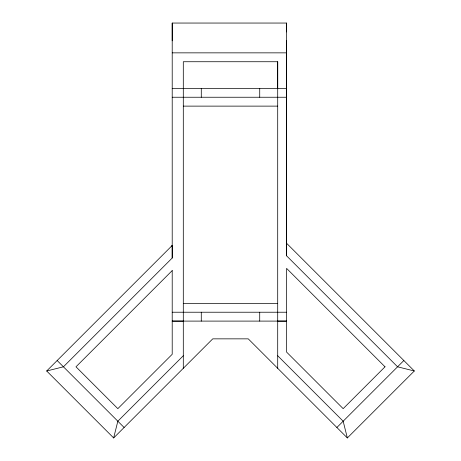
<?xml version="1.0" encoding="UTF-8"?>
<svg xmlns="http://www.w3.org/2000/svg" width="461" height="461" viewBox="0 0 461 461"><rect width="100%" height="100%" fill="white"/><g stroke="black" fill="none" stroke-linecap="round" stroke-linejoin="round"><path stroke-width="0.69" d="M172.207 258.027L172.207 23.05L286.586 23.05L286.586 255.82L397.572 366.806L414.312 370.99L347.352 437.95L248.254 338.852L212.746 338.852L113.648 437.95L46.688 370.99L172.207 245.477L172.207 258.027L63.428 366.806L46.688 370.99M183.299 368.299L183.299 61.734L277.706 61.734L277.706 368.304M201.278 321.098L201.278 312.224M286.586 255.82L286.586 40.804M286.586 31.93L286.586 23.05M113.648 437.95L117.837 421.21L183.299 355.742M171.532 246.145L172.207 245.477M336.887 427.485L403.848 360.525M172.207 52.854L286.586 52.854M172.207 88.362L286.586 88.368M172.207 97.242L286.586 97.242M183.299 106.122L277.706 106.122M183.299 303.344L277.706 303.344M172.207 312.224L286.586 312.224M183.299 321.098L172.207 321.098L286.586 321.098L277.706 321.098M286.581 243.258L414.312 370.99M277.706 355.754L343.163 421.21L347.352 437.95M57.152 360.525L124.113 427.485M277.706 61.734L277.706 88.368M259.727 88.368L259.727 97.242M259.722 312.224L259.722 321.098M201.284 88.362L201.284 97.242M172.207 23.05L172.207 40.804M172.207 270.584L75.984 366.806L117.837 408.653L172.207 354.284L172.207 270.584M385.016 366.806L343.163 408.653L286.586 352.071L286.581 268.371L385.016 366.806"/></g></svg>
